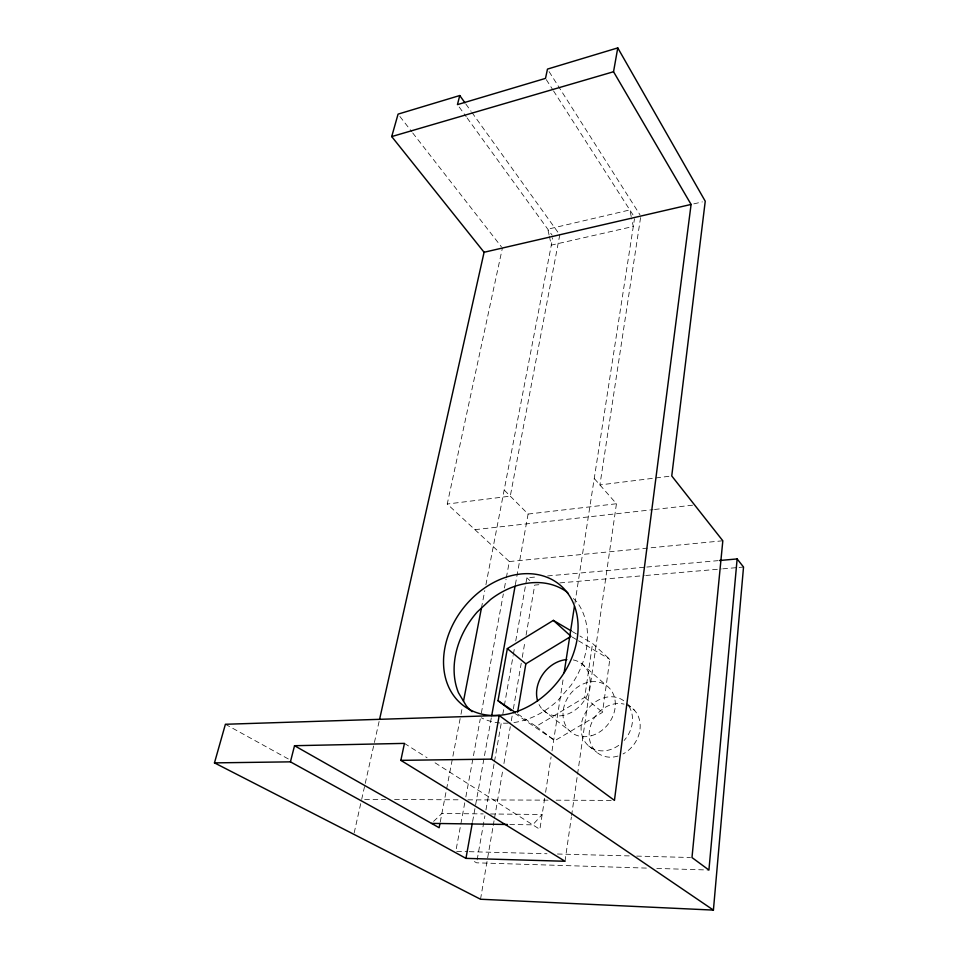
<?xml version="1.0" encoding="UTF-8"?>
<svg xmlns="http://www.w3.org/2000/svg" width="958" height="958" viewBox="0 0 958 958"><rect width="100%" height="100%" fill="white"/><g stroke="black" fill="none" stroke-linecap="round" stroke-linejoin="round"><path stroke-width="0.72" stroke-dasharray="4.79 3.59" d="M514.721 713.291L554.898 740.63L602.51 712.357L609.803 659.344L592.547 643.453L579.901 636.016M565.004 861.266L571.387 816.946M571.603 815.474L577.339 775.585M577.554 774.1L616.449 503.752L594.235 478.485M517.679 713.973L536.121 726.415L584.703 697.376L592.547 643.453M640.579 217.586L599.912 484.94L670.277 476.138M544.683 798.23L539.869 829.353L433.375 761.754M545.605 792.314L551.101 756.832M552.024 750.916L563.46 677.078M574.884 603.396L634.483 218.783M480.521 899.239L492.987 826.97M493.238 825.497L494.256 819.593M494.52 818.12L502.914 769.442M503.932 763.55L510.291 726.667M511.309 720.775L512.326 714.872M513.344 708.968L521.236 663.247M522.254 657.344L525.056 641.118M526.074 635.226L534.732 585.075L542.132 584.44M477.144 859.877L484.916 815.809M485.946 809.929L494.232 762.915M494.496 761.442L501.752 720.308M502.782 714.428L504.076 707.088M504.339 705.615L513.141 655.667M513.404 654.194L514.697 646.854M515.739 640.974L526.876 577.794L537.234 576.872M472.593 821.581L491.442 717.111M515.356 584.679L528.097 514.051L504.159 490.005M464.762 802.792L455.804 851.339L467.755 851.65M465.851 796.9L480.257 718.943M481.347 713.063L503.345 593.912M504.435 588.02L506.064 579.195M506.339 577.722L509.333 561.544L447.242 504.028L502.387 248.086M559.783 234.83L510.279 496.148L447.242 504.028M440.237 822.024L460.69 715.758M460.978 714.297L462.379 707.004M481.431 608.079L484.796 590.583M485.922 584.751L552.718 237.835M354.185 832.861L361.01 802.325M361.669 799.415L364.926 784.841M365.249 783.393L379.272 720.739M433.579 821.413L441.877 813.486L483.179 813.905M693.796 203.874L702.382 201.887M528.097 514.051L616.449 503.752M474.929 529.666L653.045 509.644M654.53 509.476L694.61 504.962M509.333 561.544L722.823 540.779M547.605 575.938L645.333 567.172M646.806 567.04L717.889 560.658M559.903 582.895L644.303 575.614M645.788 575.483L721.314 568.956M722.787 568.836L737.6 567.555M739.085 567.423L743.528 567.04M364.663 799.427L385.595 799.511M394.576 799.547L460.391 799.81M467.863 799.834L548.635 800.158M556.119 800.181L611.455 800.397M490.544 813.977L542.168 814.492L532.756 824.838L508.938 824.491M469.252 851.686L546.982 853.734M557.448 854.009L629.202 855.901M636.675 856.093L690.49 857.506M646.375 868.092L476.629 862.823L471.42 859.949M656.793 868.415L708.92 870.032M225.405 724.272L288.298 758.952M572.321 631.55L578.644 635.274M572.261 637.082L577.267 640.052M578.512 640.794L609.803 659.344M404.444 743.384L427.088 757.766M536.121 726.415L554.898 740.63M542.611 709.639L569.124 730.403M588.607 745.887L596.678 752.21M584.703 697.376L602.51 712.357M581.219 663.295L606.378 685.473M626.664 703.352L634.316 710.106M526.876 577.794L529.822 580.524M573.351 598.487L577.039 602.115A76.377 59.671 -51.3 0 1 571.016 685.329L557.963 700.346A76.377 59.671 -51.3 0 1 509.596 723.027M399.893 116.481L411.796 131.749M412.706 132.934L501.477 246.913M459.205 107.033L466.211 116.708M467.097 117.918L552.131 235.177M465.839 104.015L471.061 111.284M471.935 112.493L558.909 233.62M546.299 79.646L552.73 89.669M553.532 90.914L633.058 214.987M549.066 71.599L640.004 214.855M549.066 234.973L547.784 229.19L629.825 209.946L631.274 216.831M549.389 236.422L551.317 245.116L633.286 226.459L631.562 218.208M626.4 704.825A28.321 23.878 -53.7 0 1 640.124 727.924A28.321 23.878 -53.7 0 1 623.023 753.958M617.982 756.054A28.321 23.878 -53.7 0 1 589.338 731.385A28.321 23.878 -53.7 0 1 624.089 704.13M628.891 706.25A28.62 23.974 -53.4 0 1 624.113 740.486M618.748 745.324A28.62 23.974 -53.4 0 1 585.35 742.33A28.62 23.974 -53.4 0 1 590.487 706.07A28.62 23.974 -53.4 0 1 624.927 701.687M573.279 659.918A30.261 24.501 -52.2 0 1 582.835 702.585A30.261 24.501 -52.2 0 1 539.043 704.525M508.195 723.11A76.377 59.671 -51.3 0 1 481.299 717.781M591.242 735.768A29.291 24.201 -52.9 0 0 610.737 689.7A29.291 24.201 -52.9 0 0 565.543 702.034A29.291 24.201 -52.9 0 0 591.242 735.768"/><path stroke-width="1.44" d="M379.596 719.278L484.089 252.265L391.714 136.575L398.073 114.122L459.756 95.537L457.445 104.614L545.497 78.388L547.473 69.096L617.766 47.9L613.539 71.742L691.089 204.437L614.449 800.409L499.202 715.482L225.405 724.272L214.472 762.879L480.521 899.239L713.411 910.1L743.528 567.04L737.133 558.933L719.362 560.526M737.133 558.933L708.92 870.032L691.987 857.554L722.823 540.779L671.75 475.958L705.244 201.228L617.766 47.9M564.142 672.648L574.417 606.342M517.607 712.165L525.858 663.834L571.004 636.34L553.365 620.389L507.333 648.602L498.004 700.705L511.141 710.596M713.411 910.1L491.454 759.131L499.202 715.482M214.472 762.879L290.43 761.85L294.525 745.707L404.444 743.384L400.851 760.353L565.004 861.266L465.947 858.368L472.318 823.054M491.717 715.638L515.081 586.152M439.962 823.449L439.135 827.724L294.525 745.707M463.504 701.172L481.431 608.079M391.714 136.575L613.539 71.742M484.089 252.265L691.089 204.437M400.851 760.353L491.454 759.131M431.495 823.389L507.441 824.479M290.43 761.85L465.947 858.368M553.365 620.389L571.052 630.807M498.004 700.705L515.212 712.321M507.333 648.602L525.858 663.834M568.381 593.589L566.394 591.637A76.377 59.671 -51.3 0 0 490.556 599.516L477.204 612.03A76.377 59.671 -51.3 0 0 458.475 692.754L466.318 705.866A76.377 59.671 -51.3 0 0 472.114 711.71M459.756 95.537L464.965 102.805M537.63 700.945A30.261 24.501 -52.2 0 1 566.849 659.559M513.476 712.62A77.287 59.875 -51.1 0 0 567.687 593.182A77.287 59.875 -51.1 0 0 451.254 627.933A77.287 59.875 -51.1 0 0 513.476 712.62"/></g></svg>
